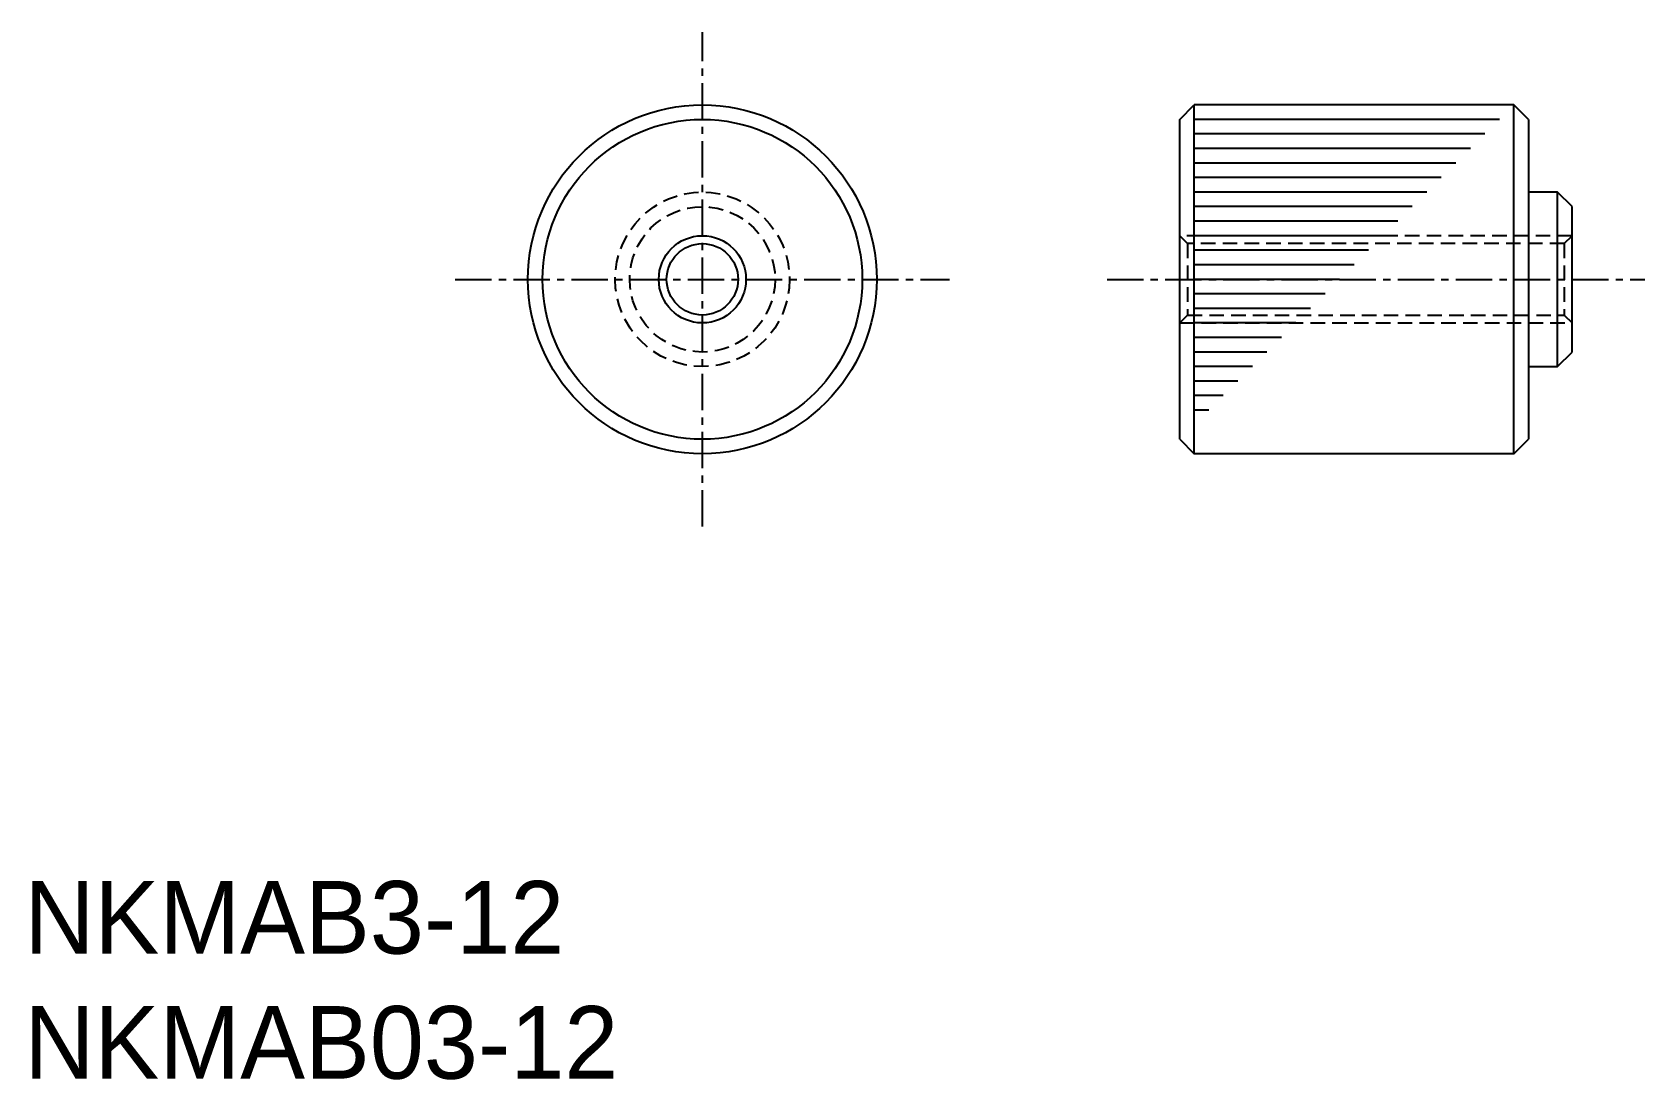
# Model space of a CAD drawing. Extents: x 0.3 to 55.7, y 0 to 36.
import ezdxf

# ---------------------------------------------------------------- set-up
doc = ezdxf.new("R2010")
doc.units = 0
doc.linetypes.add('CENTER', pattern=[2, 1.25, -0.25, 0.25, -0.25])
doc.linetypes.add('DASHED', pattern=[0.75, 0.5, -0.25])
doc.layers.get('0').update_dxf_attribs({"linetype": 'CONTINUOUS'})
doc.layers.add('CENTER', color=1, linetype='CENTER')

msp = doc.modelspace()

# ---------------------------------------------------------------- linework, layer by layer
at = {"color": 7, "linetype": 'CONTINUOUS'}
for p, q in [((39.75, 33), (40.25, 33.5)), ((40.25, 21.5), (40.25, 33.5)), ((51.25, 33.5), (40.25, 33.5)), ((51.25, 21.5), (51.25, 33.5)), ((51.75, 33), (51.25, 33.5)), ((39.75, 22), (39.75, 33)), ((50.75, 33), (40.25, 33)), ((51.75, 33), (51.75, 22)), ((50.25, 32.5), (40.25, 32.5)), ((49.75, 32), (40.25, 32)), ((49.25, 31.5), (40.25, 31.5)), ((48.75, 31), (40.25, 31)), ((48.25, 30.5), (40.25, 30.5)), ((47.75, 30), (40.25, 30)), ((52.75, 30.5), (51.75, 30.5)), ((52.75, 24.5), (52.75, 30.5)), ((53.25, 30), (52.75, 30.5)), ((53.25, 25), (53.25, 30)), ((47.25, 29.5), (40.25, 29.5)), ((46.75, 29), (40.25, 29)), ((46.25, 28.5), (40.25, 28.5)), ((45.75, 28), (40.25, 28)), ((45.25, 27.5), (40.25, 27.5)), ((51.25, 27.5), (51.25, 27.5)), ((44.75, 27), (40.25, 27)), ((44.25, 26.5), (40.25, 26.5)), ((43.75, 26), (40.25, 26)), ((43.25, 25.5), (40.25, 25.5)), ((42.75, 25), (40.25, 25)), ((52.75, 24.5), (53.25, 25)), ((42.25, 24.5), (40.25, 24.5)), ((51.25, 24.5), (51.25, 24.5)), ((51.75, 24.5), (52.75, 24.5)), ((41.75, 24), (40.25, 24)), ((41.25, 23.5), (40.25, 23.5)), ((40.75, 23), (40.25, 23)), ((39.75, 22), (40.25, 21.5)), ((51.25, 21.5), (51.75, 22)), ((51.25, 21.5), (40.25, 21.5))]:
    msp.add_line(p, q, dxfattribs=at)
at = {"color": 3, "linetype": 'DASHED'}
for p, q in [((53.25, 29), (39.75, 29)), ((40.021, 28.729), (39.75, 29)), ((52.979, 28.729), (53.25, 29)), ((40.021, 28.729), (40.021, 26.271)), ((52.979, 28.729), (40.021, 28.729)), ((52.979, 28.729), (52.979, 26.271)), ((39.75, 26), (40.021, 26.271)), ((40.021, 26.271), (52.979, 26.271)), ((52.979, 26.271), (53.25, 26)), ((39.75, 26), (53.25, 26))]:
    msp.add_line(p, q, dxfattribs=at)
at = {"color": 7, "linetype": 'CONTINUOUS'}
for radius in [6, 5.5, 1.229]:
    msp.add_circle((23.329, 27.5), radius, dxfattribs=at)
at = {"color": 3, "linetype": 'DASHED'}
for radius in [3, 2.5]:
    msp.add_circle((23.329, 27.5), radius, dxfattribs=at)
at = {"color": 3, "linetype": 'CONTINUOUS'}
msp.add_circle((23.329, 27.5), 1.5, dxfattribs=at)
at = {"layer": 'CENTER', "color": 1, "linetype": 'CENTER'}
for p, q in [((23.329, 19), (23.329, 36)), ((14.829, 27.5), (31.829, 27.5)), ((37.25, 27.5), (55.75, 27.5))]:
    msp.add_line(p, q, dxfattribs=at)

# ---------------------------------------------------------------- texts
at = {"color": 7, "linetype": 'CONTINUOUS'}
for s, p in [('NKMAB3-12', (0, 4.302)), ('NKMAB03-12', (0, 0))]:
    msp.add_text(s, height=2.5, dxfattribs=at).set_placement(p)

doc.saveas('drawing.dxf')
